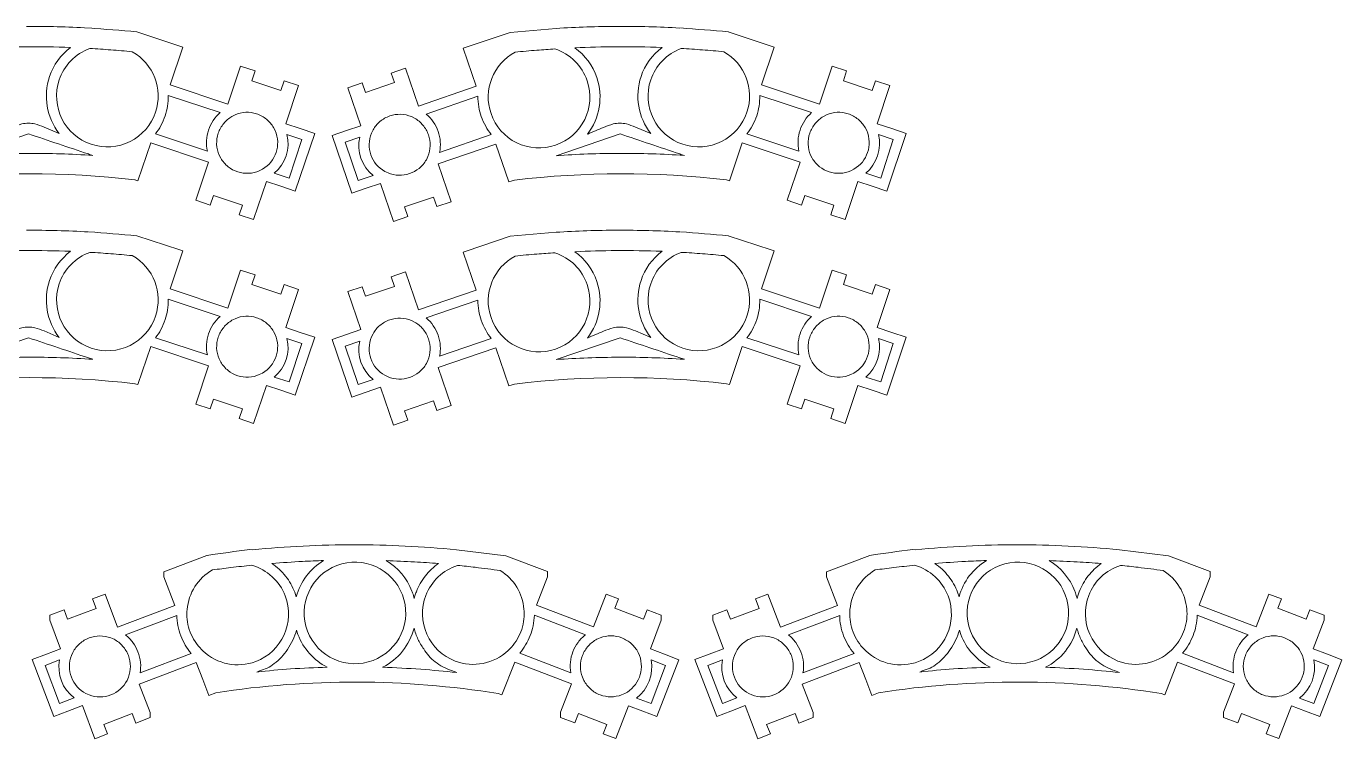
# Model space of a CAD drawing. Header units: millimetres. Extents: x 111 to 659, y 345 to 953.
# Drawn here: x 370.7 to 499.7, y 723.6 to 793.5 of the extents above; entities that cross this region are included whole.
import ezdxf

# ---------------------------------------------------------------- set-up
doc = ezdxf.new("R2010")
doc.units = ezdxf.units.MM
doc.header["$MEASUREMENT"] = 0
doc.layers.get('0').update_dxf_attribs({"linetype": 'CONTINUOUS', "lineweight": 0})

msp = doc.modelspace()

# ---------------------------------------------------------------- linework, layer by layer
for p, q in [((385.78, 791.52), (381.57, 792.91)), ((418.18, 792.86), (413.87, 791.41)), ((422.69, 793.25), (418.18, 792.86)), ((443.78, 791.52), (439.57, 792.91)), ((384.83, 787.71), (386.08, 791.42)), ((413.57, 791.3), (414.85, 787.57)), ((442.83, 787.71), (444.08, 791.42)), ((391.75, 789.53), (390.5, 785.8)), ((393.16, 789.07), (391.75, 789.53)), ((413.87, 790.41), (413.87, 790.41)), ((449.75, 789.53), (448.5, 785.8)), ((451.16, 789.07), (449.75, 789.53)), ((392.85, 788.12), (393.16, 789.07)), ((395.69, 787.17), (392.85, 788.12)), ((396.01, 788.12), (395.69, 787.17)), ((397.42, 787.64), (396.01, 788.12)), ((407.93, 789.36), (406.51, 788.87)), ((406.51, 788.87), (406.83, 787.93)), ((409.19, 785.63), (407.93, 789.36)), ((450.85, 788.12), (451.16, 789.07)), ((453.69, 787.17), (450.85, 788.12)), ((454.01, 788.12), (453.69, 787.17)), ((455.42, 787.64), (454.01, 788.12)), ((390.5, 785.8), (384.83, 787.71)), ((396.17, 783.9), (397.42, 787.64)), ((403.68, 787.91), (402.27, 787.43)), ((402.27, 787.43), (403.54, 783.7)), ((404, 786.97), (403.68, 787.91)), ((406.83, 787.93), (404, 786.97)), ((414.85, 787.57), (409.19, 785.63)), ((448.5, 785.8), (442.83, 787.71)), ((454.17, 783.9), (455.42, 787.64)), ((397.59, 783.43), (396.17, 783.9)), ((397.1, 777.28), (399.01, 782.95)), ((399.01, 782.95), (397.59, 783.43)), ((402.12, 783.22), (400.71, 782.73)), ((403.54, 783.7), (402.12, 783.22)), ((455.59, 783.43), (454.17, 783.9)), ((455.1, 777.28), (457.01, 782.95)), ((457.01, 782.95), (455.59, 783.43)), ((381.67, 778.3), (382.93, 782.03)), ((382.93, 782.03), (388.6, 780.14)), ((400.71, 782.73), (402.64, 777.07)), ((411.12, 779.97), (416.78, 781.9)), ((416.78, 781.9), (418.06, 778.18)), ((439.67, 778.3), (440.93, 782.03)), ((440.93, 782.03), (446.6, 780.14)), ((388.6, 780.14), (387.35, 776.4)), ((412.4, 776.24), (411.12, 779.97)), ((446.6, 780.14), (445.35, 776.4)), ((381.39, 778.39), (381.67, 778.3)), ((393.02, 774.5), (394.27, 778.23)), ((394.27, 778.23), (395.68, 777.76)), ((404.06, 777.56), (405.47, 778.04)), ((405.47, 778.04), (406.73, 774.31)), ((418.06, 778.18), (418.61, 778.36)), ((439.39, 778.39), (439.67, 778.3)), ((451.02, 774.5), (452.27, 778.23)), ((452.27, 778.23), (453.68, 777.76)), ((388.76, 775.92), (389.08, 776.87)), ((389.08, 776.87), (391.92, 775.92)), ((395.68, 777.76), (397.1, 777.28)), ((402.64, 777.07), (404.06, 777.56)), ((407.83, 775.74), (410.66, 776.7)), ((410.66, 776.7), (410.98, 775.77)), ((446.76, 775.92), (447.08, 776.87)), ((447.08, 776.87), (449.92, 775.92)), ((453.68, 777.76), (455.1, 777.28)), ((387.35, 776.4), (388.76, 775.92)), ((391.92, 775.92), (391.61, 774.97)), ((408.15, 774.8), (407.83, 775.74)), ((410.98, 775.77), (412.4, 776.24)), ((445.35, 776.4), (446.76, 775.92)), ((449.92, 775.92), (449.61, 774.97)), ((391.61, 774.97), (393.02, 774.5)), ((406.73, 774.31), (408.15, 774.8)), ((449.61, 774.97), (451.02, 774.5)), ((385.78, 771.52), (381.57, 772.91)), ((418.18, 772.86), (413.87, 771.41)), ((422.69, 773.25), (418.18, 772.86)), ((443.78, 771.52), (439.57, 772.91)), ((384.83, 767.71), (386.08, 771.42)), ((442.83, 767.71), (444.08, 771.42)), ((413.57, 771.3), (414.85, 767.57)), ((413.87, 770.41), (413.87, 770.41)), ((391.75, 769.53), (390.5, 765.8)), ((393.16, 769.07), (391.75, 769.53)), ((392.85, 768.12), (393.16, 769.07)), ((407.93, 769.36), (406.51, 768.87)), ((406.51, 768.87), (406.83, 767.93)), ((409.19, 765.63), (407.93, 769.36)), ((449.75, 769.53), (448.5, 765.8)), ((451.16, 769.07), (449.75, 769.53)), ((450.85, 768.12), (451.16, 769.07)), ((390.5, 765.8), (384.83, 767.71)), ((395.69, 767.17), (392.85, 768.12)), ((396.01, 768.12), (395.69, 767.17)), ((397.42, 767.64), (396.01, 768.12)), ((396.17, 763.9), (397.42, 767.64)), ((403.68, 767.91), (402.27, 767.43)), ((404, 766.97), (403.68, 767.91)), ((406.83, 767.93), (404, 766.97)), ((414.85, 767.57), (409.19, 765.63)), ((448.5, 765.8), (442.83, 767.71)), ((453.69, 767.17), (450.85, 768.12)), ((454.01, 768.12), (453.69, 767.17)), ((455.42, 767.64), (454.01, 768.12)), ((454.17, 763.9), (455.42, 767.64)), ((402.27, 767.43), (403.54, 763.7)), ((397.59, 763.43), (396.17, 763.9)), ((403.54, 763.7), (402.12, 763.22)), ((455.59, 763.43), (454.17, 763.9)), ((397.1, 757.28), (399.01, 762.95)), ((399.01, 762.95), (397.59, 763.43)), ((402.12, 763.22), (400.71, 762.73)), ((400.71, 762.73), (402.64, 757.07)), ((455.1, 757.28), (457.01, 762.95)), ((457.01, 762.95), (455.59, 763.43)), ((381.67, 758.3), (382.93, 762.03)), ((382.93, 762.03), (388.6, 760.14)), ((411.12, 759.97), (416.78, 761.9)), ((416.78, 761.9), (418.06, 758.18)), ((439.67, 758.3), (440.93, 762.03)), ((440.93, 762.03), (446.6, 760.14)), ((388.6, 760.14), (387.35, 756.4)), ((412.4, 756.24), (411.12, 759.97)), ((446.6, 760.14), (445.35, 756.4)), ((381.39, 758.39), (381.67, 758.3)), ((393.02, 754.5), (394.27, 758.23)), ((394.27, 758.23), (395.68, 757.76)), ((395.68, 757.76), (397.1, 757.28)), ((402.64, 757.07), (404.06, 757.56)), ((404.06, 757.56), (405.47, 758.04)), ((405.47, 758.04), (406.73, 754.31)), ((418.06, 758.18), (418.61, 758.36)), ((439.39, 758.39), (439.67, 758.3)), ((451.02, 754.5), (452.27, 758.23)), ((452.27, 758.23), (453.68, 757.76)), ((453.68, 757.76), (455.1, 757.28)), ((387.35, 756.4), (388.76, 755.92)), ((388.76, 755.92), (389.08, 756.87)), ((389.08, 756.87), (391.92, 755.92)), ((391.92, 755.92), (391.61, 754.97)), ((407.83, 755.74), (410.66, 756.7)), ((410.66, 756.7), (410.98, 755.77)), ((410.98, 755.77), (412.4, 756.24)), ((445.35, 756.4), (446.76, 755.92)), ((446.76, 755.92), (447.08, 756.87)), ((447.08, 756.87), (449.92, 755.92)), ((449.92, 755.92), (449.61, 754.97)), ((391.61, 754.97), (393.02, 754.5)), ((406.73, 754.31), (408.15, 754.8)), ((408.15, 754.8), (407.83, 755.74)), ((449.61, 754.97), (451.02, 754.5)), ((392.65, 742.12), (392.93, 742.1)), ((417.74, 741.5), (412.92, 742.1)), ((457.65, 742.12), (457.93, 742.1)), ((482.74, 741.5), (477.92, 742.1)), ((388.45, 741.55), (384.21, 739.94)), ((421.83, 739.96), (417.74, 741.5)), ((453.45, 741.55), (449.21, 739.94)), ((486.83, 739.96), (482.74, 741.5)), ((384.21, 739.44), (384.21, 739.94)), ((384.21, 739.44), (385.28, 736.64)), ((420.75, 736.67), (421.83, 739.46)), ((421.83, 739.96), (421.83, 739.46)), ((449.21, 739.44), (449.21, 739.94)), ((449.21, 739.44), (450.28, 736.64)), ((485.75, 736.67), (486.83, 739.46)), ((486.83, 739.96), (486.83, 739.46)), ((378.45, 737.75), (377.22, 737.28)), ((377.22, 737.28), (377.58, 736.35)), ((379.69, 734.52), (378.45, 737.75)), ((385.28, 736.64), (379.69, 734.52)), ((426.34, 734.53), (420.75, 736.67)), ((427.58, 737.76), (426.34, 734.53)), ((428.81, 737.28), (427.58, 737.76)), ((428.45, 736.36), (428.81, 737.28)), ((443.45, 737.75), (442.22, 737.28)), ((442.22, 737.28), (442.58, 736.35)), ((444.69, 734.52), (443.45, 737.75)), ((450.28, 736.64), (444.69, 734.52)), ((491.34, 734.53), (485.75, 736.67)), ((492.58, 737.76), (491.34, 734.53)), ((493.81, 737.28), (492.58, 737.76)), ((493.45, 736.36), (493.81, 737.28)), ((374.43, 736.22), (373.04, 735.69)), ((373.04, 735.69), (373.04, 735.19)), ((374.78, 735.29), (374.43, 736.22)), ((377.58, 736.35), (374.78, 735.29)), ((431.24, 735.29), (428.45, 736.36)), ((431.6, 736.22), (431.24, 735.29)), ((432.99, 735.68), (431.6, 736.22)), ((432.99, 735.18), (432.99, 735.68)), ((439.43, 736.22), (438.04, 735.69)), ((438.04, 735.69), (438.04, 735.19)), ((439.78, 735.29), (439.43, 736.22)), ((442.58, 736.35), (439.78, 735.29)), ((496.24, 735.29), (493.45, 736.36)), ((496.6, 736.22), (496.24, 735.29)), ((497.99, 735.68), (496.6, 736.22)), ((497.99, 735.18), (497.99, 735.68)), ((373.04, 735.19), (374.09, 732.39)), ((431.93, 732.39), (432.99, 735.18)), ((438.04, 735.19), (439.09, 732.39)), ((496.93, 732.39), (497.99, 735.18)), ((372.7, 731.86), (371.3, 731.33)), ((374.09, 732.39), (372.7, 731.86)), ((433.32, 731.86), (431.93, 732.39)), ((434.72, 731.32), (433.32, 731.86)), ((437.7, 731.86), (436.3, 731.33)), ((439.09, 732.39), (437.7, 731.86)), ((498.32, 731.86), (496.93, 732.39)), ((499.72, 731.32), (498.32, 731.86)), ((371.3, 731.33), (373.43, 725.74)), ((381.81, 728.93), (387.4, 731.05)), ((387.4, 731.05), (388.04, 729.39)), ((417.37, 727.86), (418.62, 731.08)), ((418.62, 731.08), (424.2, 728.94)), ((432.57, 725.73), (434.72, 731.32)), ((436.3, 731.33), (438.43, 725.74)), ((446.81, 728.93), (452.4, 731.05)), ((452.4, 731.05), (453.04, 729.39)), ((482.37, 727.86), (483.62, 731.08)), ((483.62, 731.08), (489.2, 728.94)), ((497.57, 725.73), (499.72, 731.32)), ((382.88, 726.14), (381.81, 728.93)), ((388.04, 729.39), (388.63, 727.82)), ((424.2, 728.94), (423.12, 726.16)), ((447.88, 726.14), (446.81, 728.93)), ((453.04, 729.39), (453.63, 727.82)), ((489.2, 728.94), (488.12, 726.16)), ((388.63, 727.82), (389.31, 728.08)), ((417.01, 728), (417.37, 727.86)), ((417.54, 728.3), (417.54, 728.3)), ((453.63, 727.82), (454.31, 728.08)), ((482.01, 728), (482.37, 727.86)), ((482.54, 728.3), (482.54, 728.3)), ((373.43, 725.74), (374.82, 726.27)), ((374.82, 726.27), (376.23, 726.81)), ((376.23, 726.81), (377.45, 723.57)), ((428.54, 723.58), (429.78, 726.79)), ((429.78, 726.79), (431.18, 726.27)), ((431.18, 726.27), (432.57, 725.73)), ((438.43, 725.74), (439.82, 726.27)), ((439.82, 726.27), (441.23, 726.81)), ((441.23, 726.81), (442.45, 723.57)), ((493.54, 723.58), (494.78, 726.79)), ((494.78, 726.79), (496.18, 726.27)), ((496.18, 726.27), (497.57, 725.73)), ((378.33, 724.97), (381.12, 726.04)), ((378.69, 724.04), (378.33, 724.97)), ((381.12, 726.04), (381.48, 725.1)), ((381.48, 725.1), (382.88, 725.64)), ((382.88, 726.14), (382.88, 725.64)), ((423.12, 725.66), (423.12, 726.16)), ((423.12, 725.66), (424.53, 725.12)), ((424.53, 725.12), (424.88, 726.05)), ((424.88, 726.05), (427.67, 724.97)), ((427.67, 724.97), (427.31, 724.04)), ((443.33, 724.97), (446.12, 726.04)), ((443.69, 724.04), (443.33, 724.97)), ((446.12, 726.04), (446.48, 725.1)), ((446.48, 725.1), (447.88, 725.64)), ((447.88, 726.14), (447.88, 725.64)), ((488.12, 725.66), (488.12, 726.16)), ((488.12, 725.66), (489.53, 725.12)), ((489.53, 725.12), (489.88, 726.05)), ((489.88, 726.05), (492.67, 724.97)), ((492.67, 724.97), (492.31, 724.04)), ((377.45, 723.57), (378.69, 724.04)), ((427.31, 724.04), (428.54, 723.58)), ((442.45, 723.57), (443.69, 724.04)), ((492.31, 724.04), (493.54, 723.58))]:
    msp.add_line(p, q)
at = {"linetype": 'Continuous'}
for p, q in [((385.78, 791.52), (386.08, 791.42)), ((386.08, 791.42), (386.08, 791.42)), ((413.87, 791.41), (413.57, 791.3)), ((443.78, 791.52), (444.08, 791.42)), ((444.08, 791.42), (444.08, 791.42)), ((385.78, 771.52), (386.08, 771.42)), ((386.08, 771.42), (386.08, 771.42)), ((413.87, 771.41), (413.57, 771.3)), ((443.78, 771.52), (444.08, 771.42)), ((444.08, 771.42), (444.08, 771.42))]:
    msp.add_line(p, q, dxfattribs=at)
for points in [[(373.01, 788.52, 0.249943), (373.96, 782.93), (372.47, 783.57, 0.040299), (371.57, 783.87, 0.061267), (370.95, 783.95, 0.063234), (370.29, 783.87, 0.040978), (369.32, 783.54, -0.000466), (367.78, 782.88, -0.020956), (367.75, 782.86, 0.251324), (368.67, 788.43, 0.155447), (366.52, 791.34, -0.011132), (370.58, 791.45, -0.01006), (375.07, 791.38, 0.150635), (373.01, 788.52)], [(373.96, 788.19, -0.11269), (375.1, 790.07, -0.111328), (376.96, 791.28, -0.005111), (379.03, 791.14, -0.005084), (381.12, 790.96, -0.360646), (383.4, 785.03, -0.414337), (377.1, 781.88, -0.414185), (373.96, 788.19)], [(425.73, 788.11, -0.414146), (422.62, 781.79, -0.415148), (416.3, 784.89, -0.36832), (418.67, 790.92, -0.004352), (420.8, 791.11, -0.005285), (422.57, 791.23, -0.23498), (425.73, 788.11)], [(431.01, 788.52, 0.249943), (431.96, 782.93), (430.47, 783.57, 0.040299), (429.57, 783.87, 0.061267), (428.95, 783.95, 0.063234), (428.29, 783.87, 0.040978), (427.32, 783.54, -0.000466), (425.78, 782.88, -0.020956), (425.75, 782.86, 0.251324), (426.67, 788.43, 0.155447), (424.52, 791.34, -0.011132), (428.58, 791.45, -0.01006), (433.07, 791.38, 0.150635), (431.01, 788.52)], [(431.96, 788.19, -0.11269), (433.1, 790.07, -0.111328), (434.96, 791.28, -0.005111), (437.03, 791.14, -0.005084), (439.12, 790.96, -0.360646), (441.4, 785.03, -0.414337), (435.1, 781.88, -0.414185), (431.96, 788.19)], [(388.6, 783.27, 0.132628), (388.49, 781.21), (383.4, 782.89, 0.041693), (383.93, 783.71, 0.038876), (384.35, 784.68, 0.042088), (384.58, 785.62, 0.03848), (384.65, 786.67), (389.74, 784.99, 0.066325), (389.07, 784.22, 0.064288), (388.6, 783.27)], [(411.12, 783.14, -0.132628), (411.26, 781.08), (416.32, 782.83, -0.041693), (415.78, 783.65, -0.038876), (415.34, 784.61, -0.042088), (415.1, 785.54, -0.03848), (415.01, 786.59), (409.95, 784.84, -0.066325), (410.64, 784.08, -0.064288), (411.12, 783.14)], [(446.6, 783.27, 0.132628), (446.49, 781.21), (441.4, 782.89, 0.041693), (441.93, 783.71, 0.038876), (442.35, 784.68, 0.042088), (442.58, 785.62, 0.03848), (442.65, 786.67), (447.74, 784.99, 0.066325), (447.07, 784.22, 0.064288), (446.6, 783.27)], [(393.32, 784.87, -0.088924), (394.29, 784.33, -0.092954), (394.98, 783.52), (395.14, 783.22, -0.087529), (395.38, 782.13, -0.092877), (395.23, 781.09, -0.186269), (393.89, 779.44), (393.58, 779.28, -0.18288), (391.46, 779.18, -0.092851), (390.52, 779.68, -0.088925), (389.8, 780.52), (389.64, 780.82, -0.184249), (389.55, 782.96, -0.087631), (390.09, 783.92, -0.090656), (390.9, 784.61), (391.2, 784.77, -0.184413), (393.32, 784.87)], [(406.37, 784.66, 0.088924), (405.41, 784.11, 0.092954), (404.73, 783.29), (404.58, 782.98, 0.087529), (404.36, 781.89, 0.092877), (404.52, 780.85, 0.186269), (405.89, 779.22), (406.2, 779.07, 0.18288), (408.32, 779, 0.092851), (409.25, 779.52, 0.088925), (409.96, 780.36), (410.11, 780.67, 0.184249), (410.17, 782.81, 0.087631), (409.62, 783.76, 0.090656), (408.8, 784.44), (408.49, 784.59, 0.184413), (406.37, 784.66)], [(451.32, 784.87, -0.088924), (452.29, 784.33, -0.092954), (452.98, 783.52), (453.14, 783.22, -0.087529), (453.38, 782.13, -0.092877), (453.23, 781.09, -0.186269), (451.89, 779.44), (451.58, 779.28, -0.18288), (449.46, 779.18, -0.092851), (448.52, 779.68, -0.088925), (447.8, 780.52), (447.64, 780.82, -0.184249), (447.55, 782.96, -0.087631), (448.09, 783.92, -0.090656), (448.9, 784.61), (449.2, 784.77, -0.184413), (451.32, 784.87)], [(377.26, 780.79, 0.016629), (370.9, 780.99, 0.017038), (364.69, 780.76), (370.95, 782.9, 0.000592), (376.82, 780.93, 0.007952), (377.26, 780.79)], [(396.51, 778.57), (395.05, 779.04, 0.285719), (396.29, 782.83), (397.74, 782.35), (396.51, 778.57)], [(403.28, 778.32), (404.74, 778.81, -0.285719), (403.43, 782.58), (401.99, 782.08), (403.28, 778.32)], [(435.26, 780.79, 0.016629), (428.9, 780.99, 0.017038), (422.69, 780.76), (428.95, 782.9, 0.000592), (434.82, 780.93, 0.007952), (435.26, 780.79)], [(454.51, 778.57), (453.05, 779.04, 0.285719), (454.29, 782.83), (455.74, 782.35), (454.51, 778.57)], [(373.01, 768.52, 0.249943), (373.96, 762.93), (372.47, 763.57, 0.040299), (371.57, 763.87, 0.061267), (370.95, 763.95, 0.063234), (370.29, 763.87, 0.040978), (369.32, 763.54, -0.000466), (367.78, 762.88, -0.020956), (367.75, 762.86, 0.251324), (368.67, 768.43, 0.155447), (366.52, 771.34, -0.011132), (370.58, 771.45, -0.01006), (375.07, 771.38, 0.150635), (373.01, 768.52)], [(431.01, 768.52, 0.249943), (431.96, 762.93), (430.47, 763.57, 0.040299), (429.57, 763.87, 0.061267), (428.95, 763.95, 0.063234), (428.29, 763.87, 0.040978), (427.32, 763.54, -0.000466), (425.78, 762.88, -0.020956), (425.75, 762.86, 0.251324), (426.67, 768.43, 0.155447), (424.52, 771.34, -0.011132), (428.58, 771.45, -0.01006), (433.07, 771.38, 0.150635), (431.01, 768.52)], [(373.96, 768.19, -0.11269), (375.1, 770.07, -0.111328), (376.96, 771.28, -0.005111), (379.03, 771.14, -0.005084), (381.12, 770.96, -0.360646), (383.4, 765.03, -0.414337), (377.1, 761.88, -0.414185), (373.96, 768.19)], [(425.73, 768.11, -0.414146), (422.62, 761.79, -0.415148), (416.3, 764.89, -0.36832), (418.67, 770.92, -0.004352), (420.8, 771.11, -0.005285), (422.57, 771.23, -0.23498), (425.73, 768.11)], [(431.96, 768.19, -0.11269), (433.1, 770.07, -0.111328), (434.96, 771.28, -0.005111), (437.03, 771.14, -0.005084), (439.12, 770.96, -0.360646), (441.4, 765.03, -0.414337), (435.1, 761.88, -0.414185), (431.96, 768.19)], [(388.6, 763.27, 0.132628), (388.49, 761.21), (383.4, 762.89, 0.041693), (383.93, 763.71, 0.038876), (384.35, 764.68, 0.042088), (384.58, 765.62, 0.03848), (384.65, 766.67), (389.74, 764.99, 0.066325), (389.07, 764.22, 0.064288), (388.6, 763.27)], [(411.12, 763.14, -0.132628), (411.26, 761.08), (416.32, 762.83, -0.041693), (415.78, 763.65, -0.038876), (415.34, 764.61, -0.042088), (415.1, 765.54, -0.03848), (415.01, 766.59), (409.95, 764.84, -0.066325), (410.64, 764.08, -0.064288), (411.12, 763.14)], [(446.6, 763.27, 0.132628), (446.49, 761.21), (441.4, 762.89, 0.041693), (441.93, 763.71, 0.038876), (442.35, 764.68, 0.042088), (442.58, 765.62, 0.03848), (442.65, 766.67), (447.74, 764.99, 0.066325), (447.07, 764.22, 0.064288), (446.6, 763.27)], [(393.32, 764.87, -0.088924), (394.29, 764.33, -0.092954), (394.98, 763.52), (395.14, 763.22, -0.087529), (395.38, 762.13, -0.092877), (395.23, 761.09, -0.186269), (393.89, 759.44), (393.58, 759.28, -0.18288), (391.46, 759.18, -0.092851), (390.52, 759.68, -0.088925), (389.8, 760.52), (389.64, 760.82, -0.184249), (389.55, 762.96, -0.087631), (390.09, 763.92, -0.090656), (390.9, 764.61), (391.2, 764.77, -0.184413), (393.32, 764.87)], [(451.32, 764.87, -0.088924), (452.29, 764.33, -0.092954), (452.98, 763.52), (453.14, 763.22, -0.087529), (453.38, 762.13, -0.092877), (453.23, 761.09, -0.186269), (451.89, 759.44), (451.58, 759.28, -0.18288), (449.46, 759.18, -0.092851), (448.52, 759.68, -0.088925), (447.8, 760.52), (447.64, 760.82, -0.184249), (447.55, 762.96, -0.087631), (448.09, 763.92, -0.090656), (448.9, 764.61), (449.2, 764.77, -0.184413), (451.32, 764.87)], [(406.37, 764.66, 0.088924), (405.41, 764.11, 0.092954), (404.73, 763.29), (404.58, 762.98, 0.087529), (404.36, 761.89, 0.092877), (404.52, 760.85, 0.186269), (405.89, 759.22), (406.2, 759.07, 0.18288), (408.32, 759, 0.092851), (409.25, 759.52, 0.088925), (409.96, 760.36), (410.11, 760.67, 0.184249), (410.17, 762.81, 0.087631), (409.62, 763.76, 0.090656), (408.8, 764.44), (408.49, 764.59, 0.184413), (406.37, 764.66)], [(377.26, 760.79, 0.016629), (370.9, 760.99, 0.017038), (364.69, 760.76), (370.95, 762.9, 0.000592), (376.82, 760.93, 0.007952), (377.26, 760.79)], [(396.51, 758.57), (395.05, 759.04, 0.285719), (396.29, 762.83), (397.74, 762.35), (396.51, 758.57)], [(403.28, 758.32), (404.74, 758.81, -0.285719), (403.43, 762.58), (401.99, 762.08), (403.28, 758.32)], [(435.26, 760.79, 0.016629), (428.9, 760.99, 0.017038), (422.69, 760.76), (428.95, 762.9, 0.000592), (434.82, 760.93, 0.007952), (435.26, 760.79)], [(454.51, 758.57), (453.05, 759.04, 0.285719), (454.29, 762.83), (455.74, 762.35), (454.51, 758.57)], [(393.23, 731.14, -0.287831), (388.05, 732.18), (387.91, 732.32, -0.052854), (387.28, 733.1, -0.050815), (386.8, 734.03, -0.102063), (386.48, 736.04), (386.5, 736.24, -0.24494), (388.98, 740.12, -0.00509), (390.8, 740.36, -0.004547), (392.85, 740.58, -0.236269), (396.12, 737.57, -0.414028), (393.23, 731.14)], [(397.05, 737.93, 0.077823), (396.16, 739.51, 0.076395), (394.81, 740.76, -0.005371), (397.83, 740.96, -0.007873), (399.89, 741.04, 0.194251), (397.2, 737.5), (397.05, 737.93)], [(407.61, 737.68, -0.415192), (404.73, 731.25, -0.413691), (398.31, 734.13, -0.413162), (401.19, 740.57, -0.414145), (407.61, 737.68)], [(408.98, 737.98, 0.013291), (408.84, 737.58, 0.02236), (408.77, 737.33, 0.004326), (408.61, 737.88, 0.014539), (408.55, 738.04, 0.16748), (406.03, 741.04, -0.00559), (408.79, 740.91, -0.006552), (411.14, 740.75, 0.076515), (409.87, 739.55, 0.074146), (408.98, 737.98)], [(419.53, 736.27), (419.54, 736.07, -0.054425), (419.49, 735.05, -0.053487), (419.22, 734.05, -0.100953), (418.12, 732.35), (417.98, 732.21, -0.287067), (412.78, 731.19, -0.415558), (409.91, 737.62, -0.226917), (413.02, 740.57, -0.007068), (414.76, 740.38, -0.005027), (417.21, 740.06, -0.236584), (419.53, 736.27)], [(458.23, 731.14, -0.287831), (453.05, 732.18), (452.91, 732.32, -0.052854), (452.28, 733.1, -0.050815), (451.8, 734.03, -0.102063), (451.48, 736.04), (451.5, 736.24, -0.24494), (453.98, 740.12, -0.00509), (455.8, 740.36, -0.004547), (457.85, 740.58, -0.236269), (461.12, 737.57, -0.414028), (458.23, 731.14)], [(462.05, 737.93, 0.077823), (461.16, 739.51, 0.076395), (459.81, 740.76, -0.005371), (462.83, 740.96, -0.007873), (464.89, 741.04, 0.194251), (462.2, 737.5), (462.05, 737.93)], [(472.61, 737.68, -0.415192), (469.73, 731.25, -0.413691), (463.31, 734.13, -0.413162), (466.19, 740.57, -0.414145), (472.61, 737.68)], [(473.98, 737.98, 0.013291), (473.84, 737.58, 0.02236), (473.77, 737.33, 0.004326), (473.61, 737.88, 0.014539), (473.55, 738.04, 0.16748), (471.03, 741.04, -0.00559), (473.79, 740.91, -0.006552), (476.14, 740.75, 0.076515), (474.87, 739.55, 0.074146), (473.98, 737.98)], [(484.53, 736.27), (484.54, 736.07, -0.054425), (484.49, 735.05, -0.053487), (484.22, 734.05, -0.100953), (483.12, 732.35), (482.98, 732.21, -0.287067), (477.78, 731.19, -0.415558), (474.91, 737.62, -0.226917), (478.02, 740.57, -0.007068), (479.76, 740.38, -0.005027), (482.21, 740.06, -0.236584), (484.53, 736.27)], [(381.68, 732.08, 0.06475), (381.18, 733, 0.065968), (380.47, 733.75), (385.49, 735.66, 0.044697), (385.59, 734.66, 0.043134), (385.88, 733.67, 0.041118), (386.32, 732.75, 0.041962), (386.9, 731.93), (381.89, 730.02, 0.069681), (381.93, 731.04, 0.065961), (381.68, 732.08)], [(424.33, 732.1, 0.132628), (424.12, 730.04), (419.12, 731.96, 0.041693), (419.69, 732.76, 0.038876), (420.15, 733.7, 0.042088), (420.42, 734.63, 0.03848), (420.55, 735.68), (425.56, 733.76, 0.066325), (424.84, 733.02, 0.064288), (424.33, 732.1)], [(446.68, 732.08, 0.06475), (446.18, 733, 0.065968), (445.47, 733.75), (450.49, 735.66, 0.044697), (450.59, 734.66, 0.043134), (450.88, 733.67, 0.041118), (451.32, 732.75, 0.041962), (451.9, 731.93), (446.89, 730.02, 0.069681), (446.93, 731.04, 0.065961), (446.68, 732.08)], [(489.33, 732.1, 0.132628), (489.12, 730.04), (484.12, 731.96, 0.041693), (484.69, 732.76, 0.038876), (485.15, 733.7, 0.042088), (485.42, 734.63, 0.03848), (485.55, 735.68), (490.56, 733.76, 0.066325), (489.84, 733.02, 0.064288), (489.33, 732.1)], [(393.34, 730.11), (393.59, 730.22, 0.100766), (395.05, 730.93, 0.086609), (396.33, 732.32, 0.043118), (396.86, 733.23, 0.043491), (397.23, 734.21), (397.37, 733.78, 0.186024), (400.24, 730.58, 0.009334), (396.65, 730.41, 0.010074), (393.34, 730.11)], [(409.7, 732.37, 0.091045), (410.82, 731.11, 0.084168), (412.43, 730.25), (412.94, 730.05, 0.010209), (409.41, 730.38, 0.009685), (405.67, 730.57, 0.106995), (407.62, 732.15, 0.105702), (408.75, 734.42, 0.045155), (409.14, 733.34, 0.046146), (409.7, 732.37)], [(458.34, 730.11), (458.59, 730.22, 0.100766), (460.05, 730.93, 0.086609), (461.33, 732.32, 0.043118), (461.86, 733.23, 0.043491), (462.23, 734.21), (462.37, 733.78, 0.186024), (465.24, 730.58, 0.009334), (461.65, 730.41, 0.010074), (458.34, 730.11)], [(474.7, 732.37, 0.091045), (475.82, 731.11, 0.084168), (477.43, 730.25), (477.94, 730.05, 0.010209), (474.41, 730.38, 0.009685), (470.67, 730.57, 0.106995), (472.62, 732.15, 0.105702), (473.75, 734.42, 0.045155), (474.14, 733.34, 0.046146), (474.7, 732.37)], [(379.02, 727.86, -0.182868), (376.89, 727.86), (376.58, 728, -0.184268), (375.16, 729.6, -0.182216), (375.16, 731.73), (375.3, 732.04, -0.090804), (375.97, 732.9, -0.092576), (376.9, 733.45, -0.093671), (377.94, 733.65, -0.089911), (379.03, 733.45), (379.34, 733.32, -0.091831), (380.18, 732.66, -0.08886), (380.75, 731.72, -0.181041), (380.75, 729.59), (380.61, 729.29, -0.181394), (379.02, 727.86)], [(429.12, 733.46, -0.088924), (430.07, 732.88, -0.092954), (430.72, 732.04), (430.86, 731.73, -0.087529), (431.05, 730.63, -0.092877), (430.85, 729.6, -0.186269), (429.43, 728.01), (429.11, 727.87, -0.18288), (426.99, 727.87, -0.092851), (426.08, 728.42, -0.088925), (425.4, 729.29), (425.26, 729.6, -0.184249), (425.27, 731.74, -0.087631), (425.85, 732.67, -0.090656), (426.69, 733.32), (427, 733.46, -0.184413), (429.12, 733.46)], [(444.02, 727.86, -0.182868), (441.89, 727.86), (441.58, 728, -0.184268), (440.16, 729.6, -0.182216), (440.16, 731.73), (440.3, 732.04, -0.090804), (440.97, 732.9, -0.092576), (441.9, 733.45, -0.093671), (442.94, 733.65, -0.089911), (444.03, 733.45), (444.34, 733.32, -0.091831), (445.18, 732.66, -0.08886), (445.75, 731.72, -0.181041), (445.75, 729.59), (445.61, 729.29, -0.181394), (444.02, 727.86)], [(494.12, 733.46, -0.088924), (495.07, 732.88, -0.092954), (495.72, 732.04), (495.86, 731.73, -0.087529), (496.05, 730.63, -0.092877), (495.85, 729.6, -0.186269), (494.43, 728.01), (494.11, 727.87, -0.18288), (491.99, 727.87, -0.092851), (491.08, 728.42, -0.088925), (490.4, 729.29), (490.26, 729.6, -0.184249), (490.27, 731.74, -0.087631), (490.85, 732.67, -0.090656), (491.69, 733.32), (492, 733.46, -0.184413), (494.12, 733.46)], [(373.99, 727.03), (375.42, 727.57, -0.285719), (374, 731.3), (372.57, 730.75), (373.99, 727.03)], [(432, 727.03), (430.57, 727.56, 0.285719), (431.99, 731.29), (433.42, 730.74), (432, 727.03)], [(438.99, 727.03), (440.42, 727.57, -0.285719), (439, 731.3), (437.57, 730.75), (438.99, 727.03)], [(497, 727.03), (495.57, 727.56, 0.285719), (496.99, 731.29), (498.42, 730.74), (497, 727.03)]]:
    msp.add_lwpolyline(points, format="xyb", close=True)
for centre, radius, start, end in [((371.07, 692.6), 100.85, 86.7375, 90.1901), ((283.29, -384.12), 1181.13, 85.2268, 85.45598), ((429.06, 693.49), 99.96, 90.1902, 93.6582), ((429.07, 692.6), 100.85, 86.7375, 90.1901), ((341.29, -384.12), 1181.13, 85.2268, 85.45598), ((371.13, 690.53), 88.46, 83.3395, 96.8311), ((429.13, 690.53), 88.46, 83.3395, 96.8311), ((371.07, 672.6), 100.85, 86.7375, 90.1901), ((283.29, -404.12), 1181.13, 85.2268, 85.45598), ((429.06, 673.49), 99.96, 90.1902, 93.6582), ((429.07, 672.6), 100.85, 86.7375, 90.1901), ((341.29, -404.12), 1181.13, 85.2268, 85.45598), ((371.13, 670.53), 88.46, 83.3395, 96.8311), ((429.13, 670.53), 88.46, 83.3395, 96.8311), ((411.88, 584.88), 158.41, 96.9723, 98.5049), ((402.87, 642.35), 100.24, 90, 95.6911), ((402.87, 640.26), 102.33, 84.3672, 90.0001), ((476.88, 584.88), 158.41, 96.9723, 98.5049), ((467.87, 642.35), 100.24, 90, 95.6911), ((467.87, 640.26), 102.33, 84.3672, 90.0001), ((402.9, 639.79), 89.33, 80.9121, 98.7504), ((467.9, 639.79), 89.33, 80.9121, 98.7504)]:
    msp.add_arc(centre, radius, start, end)

doc.saveas('drawing.dxf')
